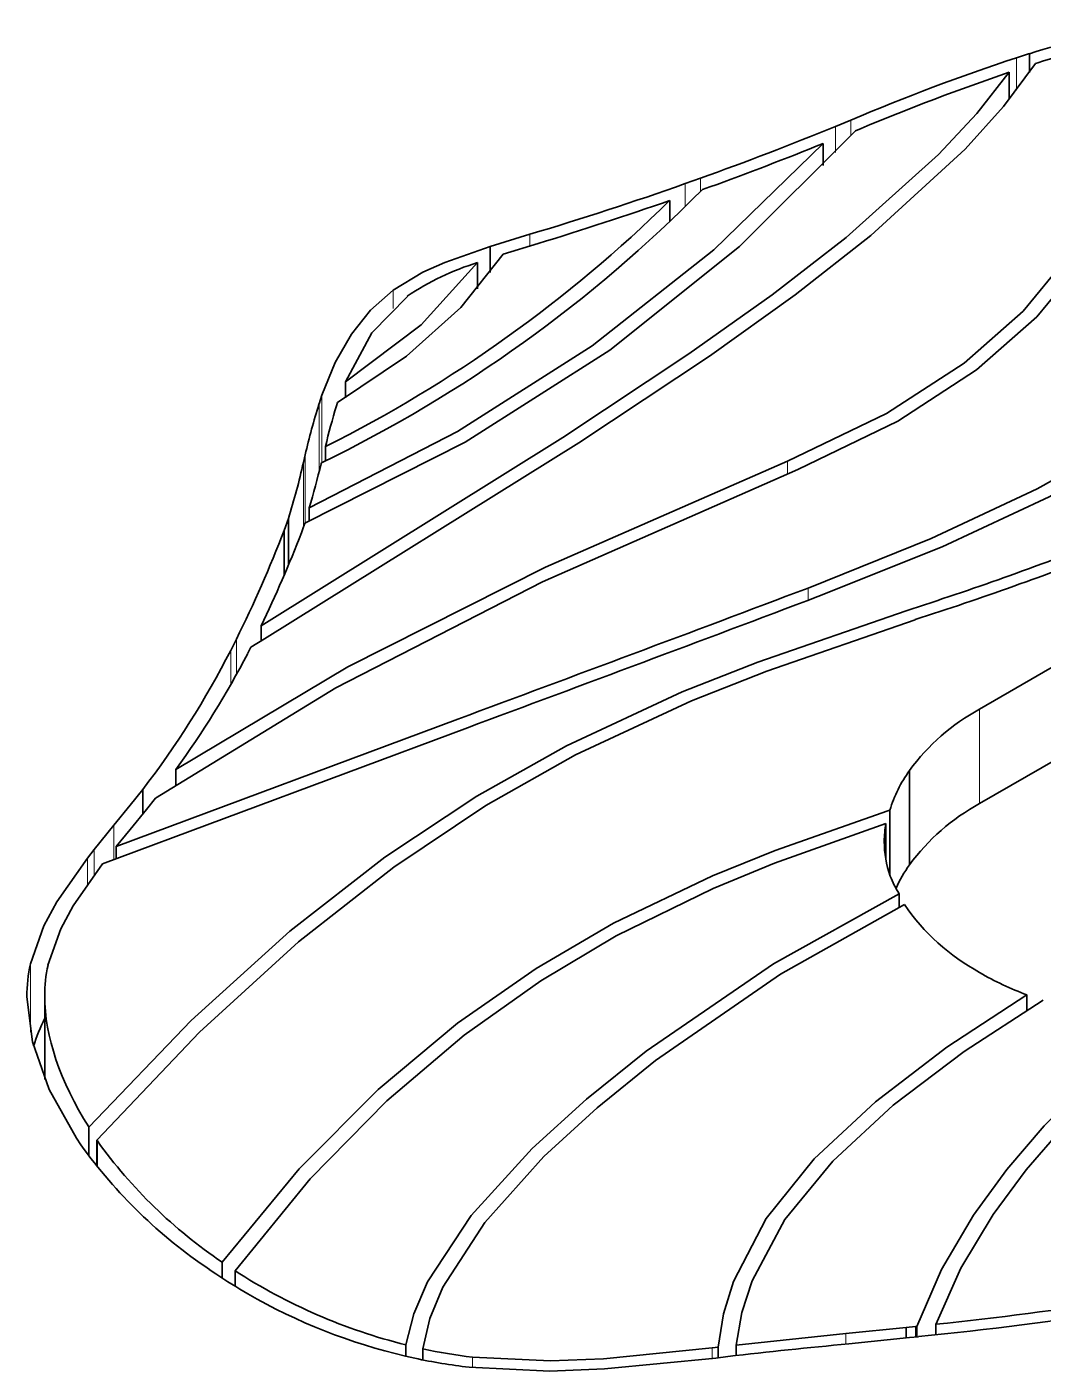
# Model space of a CAD drawing. Extents: x 46 to 852, y -144 to 729.
# Drawn here: x 644.55 to 648.95, y 625.8 to 631.61 of the extents above; entities that cross this region are included whole.
import ezdxf

# ---------------------------------------------------------------- set-up
doc = ezdxf.new("R2010")
doc.units = 0

msp = doc.modelspace()

# ---------------------------------------------------------------- linework, layer by layer
at = {"color": 7, "lineweight": 35, "ltscale": 0.001481}
msp.add_line((648.8879, 631.4937), (648.8314, 631.476), dxfattribs=at)
at = {"color": 7, "lineweight": 35, "ltscale": 0.002023}
msp.add_line((648.8879, 631.4937), (648.8879, 631.4127), dxfattribs=at)
at = {"color": 7, "lineweight": 13, "ltscale": 0.003496}
msp.add_line((648.8314, 631.476), (648.8314, 631.3361), dxfattribs=at)
at = {"color": 7, "lineweight": 35, "ltscale": 0.00024905}
msp.add_line((648.9149, 631.4515), (648.9244, 631.4545), dxfattribs=at)
at = {"color": 7, "lineweight": 35, "ltscale": 0.002907}
msp.add_line((648.8007, 631.4131), (648.8007, 631.2968), dxfattribs=at)
at = {"color": 7, "lineweight": 35, "ltscale": 0.001802}
msp.add_line((648.1156, 631.2067), (648.049, 631.1792), dxfattribs=at)
at = {"color": 7, "lineweight": 13, "ltscale": 0.001706}
msp.add_line((648.1156, 631.2067), (648.1156, 631.1384), dxfattribs=at)
at = {"color": 7, "lineweight": 13, "ltscale": 0.002832}
msp.add_line((648.049, 631.1792), (648.049, 631.0659), dxfattribs=at)
at = {"color": 7, "lineweight": 35, "ltscale": 0.000675263}
msp.add_line((648.1352, 631.1602), (648.1602, 631.1705), dxfattribs=at)
at = {"color": 7, "lineweight": 35, "ltscale": 0.002396}
msp.add_line((647.9962, 631.1057), (647.9962, 631.0099), dxfattribs=at)
at = {"color": 7, "lineweight": 35, "ltscale": 0.001746}
msp.add_line((647.465, 630.9551), (647.3993, 630.9315), dxfattribs=at)
at = {"color": 7, "lineweight": 13, "ltscale": 0.002483}
msp.add_line((647.3993, 630.9315), (647.3993, 630.8322), dxfattribs=at)
at = {"color": 7, "lineweight": 13, "ltscale": 0.00145}
msp.add_line((647.465, 630.9551), (647.465, 630.8972), dxfattribs=at)
at = {"color": 7, "lineweight": 35, "ltscale": 0.000855724}
msp.add_line((647.4736, 630.9058), (647.5059, 630.9174), dxfattribs=at)
at = {"color": 7, "lineweight": 35, "ltscale": 0.002271}
msp.add_line((647.332, 630.8585), (647.332, 630.7676), dxfattribs=at)
at = {"color": 7, "lineweight": 35, "ltscale": 0.004504}
msp.add_line((646.7274, 630.7126), (646.5551, 630.6602), dxfattribs=at)
at = {"color": 7, "lineweight": 35, "ltscale": 0.003966}
msp.add_line((646.6115, 630.6271), (646.7632, 630.6732), dxfattribs=at)
at = {"color": 7, "lineweight": 13, "ltscale": 0.00126}
msp.add_line((646.7274, 630.7126), (646.7274, 630.6622), dxfattribs=at)
at = {"color": 7, "lineweight": 35, "ltscale": 0.002837}
for p, q in [((646.5551, 630.6602), (646.5551, 630.5467)), ((646.5003, 630.5906), (646.5003, 630.4772))]:
    msp.add_line(p, q, dxfattribs=at)
at = {"color": 7, "lineweight": 13, "ltscale": 0.001974}
msp.add_line((646.1358, 630.4709), (646.1358, 630.392), dxfattribs=at)
at = {"color": 7, "lineweight": 35, "ltscale": 0.001711}
msp.add_line((645.9299, 630.0742), (645.9299, 630.0057), dxfattribs=at)
at = {"color": 7, "lineweight": 35, "ltscale": 0.000992072}
msp.add_line((645.8275, 630.0165), (645.815, 629.9788), dxfattribs=at)
at = {"color": 7, "lineweight": 13, "ltscale": 0.007362}
msp.add_line((645.815, 629.9788), (645.815, 629.6843), dxfattribs=at)
at = {"color": 7, "lineweight": 13, "ltscale": 0.007265}
msp.add_line((645.8275, 630.0165), (645.8275, 629.7259), dxfattribs=at)
at = {"color": 7, "lineweight": 35, "ltscale": 0.00037637}
msp.add_line((645.8906, 629.9708), (645.8954, 629.985), dxfattribs=at)
at = {"color": 7, "lineweight": 35, "ltscale": 0.061499}
for p, q in [((650.8026, 629.8893), (648.6722, 628.6592)), ((650.8026, 629.481), (648.6722, 628.251))]:
    msp.add_line(p, q, dxfattribs=at)
at = {"color": 7, "lineweight": 35, "ltscale": 0.000837195}
msp.add_line((645.7552, 629.7587), (645.7475, 629.7261), dxfattribs=at)
at = {"color": 7, "lineweight": 13, "ltscale": 0.007382}
for p, q in [((645.7552, 629.7587), (645.7552, 629.4634)), ((644.5664, 627.5579), (644.5664, 627.2626))]:
    msp.add_line(p, q, dxfattribs=at)
at = {"color": 7, "lineweight": 35, "ltscale": 0.001532}
msp.add_line((645.8428, 629.7946), (645.8428, 629.7333), dxfattribs=at)
at = {"color": 7, "lineweight": 13, "ltscale": 0.007005}
msp.add_line((645.7475, 629.7261), (645.7475, 629.4459), dxfattribs=at)
at = {"color": 7, "lineweight": 35, "ltscale": 0.000118056}
msp.add_line((645.8237, 629.72), (645.8249, 629.7246), dxfattribs=at)
at = {"color": 7, "lineweight": 13, "ltscale": 0.001367}
msp.add_line((647.842, 629.7314), (647.842, 629.6768), dxfattribs=at)
at = {"color": 7, "lineweight": 35, "ltscale": 0.001454}
msp.add_line((645.7725, 629.5294), (645.7725, 629.4712), dxfattribs=at)
at = {"color": 7, "lineweight": 35, "ltscale": 0.001386}
msp.add_line((645.6827, 629.4842), (645.6639, 629.432), dxfattribs=at)
at = {"color": 7, "lineweight": 35, "ltscale": 0.005057}
msp.add_line((645.6827, 629.4842), (645.6827, 629.2819), dxfattribs=at)
at = {"color": 7, "lineweight": 35, "ltscale": 0.000751953}
msp.add_line((645.7433, 629.4343), (645.7535, 629.4626), dxfattribs=at)
at = {"color": 7, "lineweight": 35, "ltscale": 0.004857}
msp.add_line((645.6639, 629.432), (645.6639, 629.2377), dxfattribs=at)
at = {"color": 7, "lineweight": 35, "ltscale": 0.00032866}
msp.add_line((645.739, 629.4219), (645.7433, 629.4343), dxfattribs=at)
at = {"color": 7, "lineweight": 13, "ltscale": 0.001324}
msp.add_line((647.9305, 629.1829), (647.9305, 629.1299), dxfattribs=at)
at = {"color": 7, "lineweight": 35, "ltscale": 0.001624}
msp.add_line((645.5641, 629.0188), (645.5641, 628.9539), dxfattribs=at)
at = {"color": 7, "lineweight": 35, "ltscale": 0.001348}
msp.add_line((645.4574, 628.9611), (645.433, 628.913), dxfattribs=at)
at = {"color": 7, "lineweight": 13, "ltscale": 0.003828}
msp.add_line((645.4574, 628.9611), (645.4574, 628.808), dxfattribs=at)
at = {"color": 7, "lineweight": 35, "ltscale": 0.000737017}
msp.add_line((645.5067, 628.9005), (645.5201, 628.9267), dxfattribs=at)
at = {"color": 7, "lineweight": 35, "ltscale": 0.001733}
msp.add_line((645.5201, 628.9267), (645.5792, 628.9631), dxfattribs=at)
at = {"color": 7, "lineweight": 13, "ltscale": 0.003711}
msp.add_line((645.433, 628.913), (645.433, 628.7646), dxfattribs=at)
at = {"color": 7, "lineweight": 13, "ltscale": 0.010207}
msp.add_line((648.6722, 628.6592), (648.6722, 628.251), dxfattribs=at)
at = {"color": 7, "lineweight": 35, "ltscale": 0.042115}
msp.add_line((644.8788, 627.9894), (646.457, 628.5785), dxfattribs=at)
at = {"color": 7, "lineweight": 35, "ltscale": 0.039418}
msp.add_line((646.4153, 628.6158), (644.9382, 628.0645), dxfattribs=at)
at = {"color": 7, "lineweight": 35, "ltscale": 0.001634}
msp.add_line((645.1956, 628.3976), (645.1956, 628.3322), dxfattribs=at)
at = {"color": 7, "lineweight": 35, "ltscale": 0.010207}
msp.add_line((648.3694, 628.3938), (648.3694, 627.9855), dxfattribs=at)
at = {"color": 7, "lineweight": 35, "ltscale": 0.002161}
msp.add_line((645.0524, 628.3115), (644.9985, 628.2439), dxfattribs=at)
at = {"color": 7, "lineweight": 35, "ltscale": 0.002655}
msp.add_line((645.0524, 628.3115), (645.0524, 628.2053), dxfattribs=at)
at = {"color": 7, "lineweight": 35, "ltscale": 0.002797}
msp.add_line((644.9985, 628.2439), (644.928, 628.157), dxfattribs=at)
at = {"color": 7, "lineweight": 35, "ltscale": 0.001543}
msp.add_line((645.0686, 628.2253), (645.107, 628.2736), dxfattribs=at)
at = {"color": 7, "lineweight": 35, "ltscale": 0.00281}
msp.add_line((644.9978, 628.138), (645.0686, 628.2253), dxfattribs=at)
at = {"color": 7, "lineweight": 35, "ltscale": 0.000238369}
msp.add_line((648.2843, 628.222), (648.2753, 628.219), dxfattribs=at)
at = {"color": 7, "lineweight": 35, "ltscale": 0.007039}
msp.add_line((648.2843, 628.222), (648.2843, 627.9405), dxfattribs=at)
at = {"color": 7, "lineweight": 35, "ltscale": 0.003384}
msp.add_line((644.928, 628.157), (644.843, 628.0517), dxfattribs=at)
at = {"color": 7, "lineweight": 13, "ltscale": 0.003729}
msp.add_line((644.928, 628.157), (644.928, 628.0079), dxfattribs=at)
at = {"color": 7, "lineweight": 35, "ltscale": 0.002367}
msp.add_line((644.9382, 628.0645), (644.9978, 628.138), dxfattribs=at)
at = {"color": 7, "lineweight": 35, "ltscale": 0.003885}
msp.add_line((648.2669, 628.1647), (648.2669, 628.0093), dxfattribs=at)
at = {"color": 7, "lineweight": 35, "ltscale": 0.00132}
msp.add_line((644.9382, 628.0645), (644.9382, 628.0117), dxfattribs=at)
at = {"color": 7, "lineweight": 35, "ltscale": 0.001199}
msp.add_line((644.843, 628.0517), (644.8135, 628.0139), dxfattribs=at)
at = {"color": 7, "lineweight": 13, "ltscale": 0.002814}
msp.add_line((644.8135, 628.0139), (644.8135, 627.9013), dxfattribs=at)
at = {"color": 7, "lineweight": 13, "ltscale": 0.002742}
msp.add_line((644.843, 628.0517), (644.843, 627.942), dxfattribs=at)
at = {"color": 7, "lineweight": 35, "ltscale": 0.001447}
msp.add_line((648.3239, 627.8604), (648.3239, 627.8025), dxfattribs=at)
at = {"color": 7, "lineweight": 35, "ltscale": 0.009012}
msp.add_line((644.6285, 627.4185), (644.6285, 627.058), dxfattribs=at)
at = {"color": 7, "lineweight": 35, "ltscale": 0.001639}
msp.add_line((648.8774, 627.4232), (648.8774, 627.3577), dxfattribs=at)
at = {"color": 7, "lineweight": 35, "ltscale": 0.003099}
msp.add_line((644.8193, 626.852), (644.8193, 626.728), dxfattribs=at)
at = {"color": 7, "lineweight": 35, "ltscale": 0.000848582}
msp.add_line((644.7659, 626.8035), (644.785, 626.7755), dxfattribs=at)
at = {"color": 7, "lineweight": 35, "ltscale": 0.000114268}
msp.add_line((644.8568, 626.7919), (644.8542, 626.7957), dxfattribs=at)
at = {"color": 7, "lineweight": 35, "ltscale": 0.002821}
msp.add_line((644.8542, 626.7957), (644.8542, 626.6828), dxfattribs=at)
at = {"color": 7, "lineweight": 13, "ltscale": 0.002808}
msp.add_line((644.8568, 626.7919), (644.8568, 626.6796), dxfattribs=at)
at = {"color": 7, "lineweight": 35, "ltscale": 0.001709}
msp.add_line((645.3957, 626.267), (645.3957, 626.1987), dxfattribs=at)
at = {"color": 7, "lineweight": 35, "ltscale": 0.000852771}
msp.add_line((645.3403, 626.2356), (645.3686, 626.2165), dxfattribs=at)
at = {"color": 7, "lineweight": 35, "ltscale": 0.001682}
msp.add_line((645.4518, 626.2306), (645.4518, 626.1633), dxfattribs=at)
at = {"color": 7, "lineweight": 35, "ltscale": 0.006576}
msp.add_line((648.355, 625.9849), (648.0933, 625.9584), dxfattribs=at)
at = {"color": 7, "lineweight": 35, "ltscale": 0.000994041}
msp.add_line((648.3946, 625.989), (648.355, 625.9849), dxfattribs=at)
at = {"color": 7, "lineweight": 35, "ltscale": 0.001132}
for p, q in [((648.355, 625.9849), (648.355, 625.9396)), ((648.4003, 625.9897), (648.4003, 625.9444))]:
    msp.add_line(p, q, dxfattribs=at)
at = {"color": 7, "lineweight": 35, "ltscale": 0.000144411}
msp.add_line((648.4003, 625.9897), (648.3946, 625.989), dxfattribs=at)
at = {"color": 7, "lineweight": 13, "ltscale": 0.001131}
for p, q in [((648.3946, 625.989), (648.3946, 625.9438)), ((648.0933, 625.9584), (648.0933, 625.9132))]:
    msp.add_line(p, q, dxfattribs=at)
at = {"color": 7, "lineweight": 35, "ltscale": 0.001135}
msp.add_line((648.483, 625.9986), (648.483, 625.9532), dxfattribs=at)
at = {"color": 7, "lineweight": 35, "ltscale": 0.001231}
msp.add_line((646.1902, 625.9102), (646.1902, 625.8609), dxfattribs=at)
at = {"color": 7, "lineweight": 35, "ltscale": 0.011904}
msp.add_line((648.0933, 625.9584), (647.6198, 625.9084), dxfattribs=at)
at = {"color": 7, "lineweight": 35, "ltscale": 0.001123}
msp.add_line((647.6198, 625.9084), (647.6198, 625.8635), dxfattribs=at)
at = {"color": 7, "lineweight": 35, "ltscale": 0.00659}
msp.add_line((648.1064, 625.9146), (648.3687, 625.941), dxfattribs=at)
at = {"color": 7, "lineweight": 35, "ltscale": 0.000988129}
msp.add_line((648.3687, 625.941), (648.408, 625.9452), dxfattribs=at)
at = {"color": 7, "lineweight": 35, "ltscale": 0.001031}
msp.add_line((646.1896, 625.861), (646.2299, 625.8519), dxfattribs=at)
at = {"color": 7, "lineweight": 35, "ltscale": 0.001187}
msp.add_line((646.2639, 625.8922), (646.2639, 625.8447), dxfattribs=at)
at = {"color": 7, "lineweight": 13, "ltscale": 0.001128}
msp.add_line((646.4789, 625.8568), (646.4789, 625.8116), dxfattribs=at)
at = {"color": 7, "lineweight": 35, "ltscale": 0.000636304}
msp.add_line((647.5411, 625.8995), (647.5158, 625.8965), dxfattribs=at)
at = {"color": 7, "lineweight": 13, "ltscale": 0.001135}
msp.add_line((647.5158, 625.8965), (647.5158, 625.8511), dxfattribs=at)
at = {"color": 7, "lineweight": 35, "ltscale": 0.001328}
msp.add_line((647.5312, 625.853), (647.5839, 625.8593), dxfattribs=at)
at = {"color": 7, "lineweight": 35, "ltscale": 0.001134}
msp.add_line((647.5411, 625.8995), (647.5411, 625.8542), dxfattribs=at)
at = {"color": 7, "lineweight": 35}
for points in [[(649.3318, 631.5558), (649.3041, 631.2586), (649.2684, 631.088), (649.1673, 630.8135), (649.0414, 630.5985), (648.8614, 630.3806), (648.6061, 630.1559), (648.2701, 629.9379), (647.842, 629.7314)], [(647.8868, 629.6954), (648.3191, 629.9043), (648.6595, 630.1262), (648.9195, 630.3553), (649.11, 630.5862), (649.2421, 630.8134), (649.3467, 631.1005), (649.3829, 631.276), (649.4096, 631.5712)], [(645.5792, 628.9631), (646.9393, 629.8113), (647.5035, 630.1854), (647.8752, 630.4507), (648.2026, 630.7066), (648.6097, 631.0802), (648.7751, 631.2654), (648.9149, 631.4515)], [(648.8007, 631.4131), (648.6599, 631.2353), (648.4952, 631.0577), (648.0948, 630.6982), (647.7756, 630.4514), (647.415, 630.1953), (646.8703, 629.8342), (645.5641, 629.0188)], [(645.7535, 629.4626), (646.4471, 629.8138), (647.0726, 630.2119), (647.634, 630.6597), (648.1352, 631.1602)], [(647.9962, 631.1057), (647.5227, 630.645), (646.9965, 630.2303), (646.4142, 629.8592), (645.7725, 629.5294)], [(649.9173, 630.7587), (649.8901, 630.5438), (649.8097, 630.3439), (649.6782, 630.157), (649.5473, 630.024), (649.3896, 629.8961), (649.1726, 629.7518), (648.9216, 629.6116), (648.4634, 629.3968), (647.9305, 629.1829)], [(647.9727, 629.1459), (648.5099, 629.3615), (648.9728, 629.5778), (649.2339, 629.7231), (649.4592, 629.8729), (649.6198, 630.0034), (649.7531, 630.1392), (649.8871, 630.3299), (649.9689, 630.5339), (649.9967, 630.7533)], [(645.8954, 629.985), (646.1929, 630.1848), (646.4278, 630.3954), (646.6115, 630.6271)], [(646.5551, 630.6602), (646.3591, 630.591), (646.2637, 630.5482), (646.1358, 630.4709)], [(646.5003, 630.5906), (646.2574, 630.3203), (645.9299, 630.0742)], [(646.1358, 630.4709), (646.0381, 630.3838), (645.955, 630.2803), (645.8853, 630.1586), (645.8275, 630.0165)], [(645.9299, 630.0742), (646.0438, 630.2862), (646.197, 630.4438)], [(645.107, 628.2736), (645.8874, 628.7518), (646.7814, 629.2091), (647.8868, 629.6954)], [(647.842, 629.7314), (646.7953, 629.2724), (645.9401, 628.8414), (645.1956, 628.3976)], [(648.3546, 629.0842), (647.7134, 628.8619), (647.3865, 628.7334), (646.8851, 628.5007), (646.4981, 628.2834), (646.0997, 628.019), (645.6883, 627.6984), (645.2621, 627.3125), (644.8193, 626.852)], [(644.8542, 626.7957), (645.2985, 627.262), (645.7258, 627.6523), (646.1381, 627.9761), (646.537, 628.2426), (646.9243, 628.4614), (647.4257, 628.6948), (647.7524, 628.8235), (648.3932, 629.0457)], [(648.2753, 628.219), (647.7874, 628.0471), (647.5176, 627.9381), (647.0891, 627.733), (646.7545, 627.538), (646.4135, 627.3005), (646.0704, 627.0139), (645.7297, 626.6716), (645.3957, 626.267)], [(645.4518, 626.2306), (645.7767, 626.6282), (646.1083, 626.9656), (646.4422, 627.2489), (646.7744, 627.4846), (647.101, 627.6786), (647.5201, 627.8837), (647.785, 627.9928), (648.2669, 628.1647)], [(644.8135, 628.0139), (644.6813, 627.8258), (644.6247, 627.7224), (644.5664, 627.5579)], [(644.6426, 627.5524), (644.6981, 627.7091), (644.7521, 627.8082), (644.8788, 627.9894)], [(648.3239, 627.8604), (647.7808, 627.5579), (647.23, 627.1802), (646.9723, 626.9729), (646.7373, 626.7587), (646.4738, 626.4689), (646.2849, 626.183), (646.2246, 626.0444), (646.1902, 625.9102)], [(646.2639, 625.8922), (646.2946, 626.0234), (646.3511, 626.1591), (646.5323, 626.4395), (646.7881, 626.7242), (647.0175, 626.9352), (647.2699, 627.1396), (647.8114, 627.5133), (648.3478, 627.8145)], [(644.5513, 627.4155), (644.5756, 627.2198), (644.6476, 627.014), (644.7659, 626.8035)], [(648.8774, 627.4232), (648.5314, 627.1971), (648.2214, 626.9611), (647.9575, 626.7143), (647.7494, 626.4557), (647.6073, 626.1844), (647.5641, 626.0438), (647.5411, 625.8995)], [(647.6198, 625.9084), (647.644, 626.0491), (647.6879, 626.1864), (647.8302, 626.4515), (648.037, 626.7046), (648.2986, 626.9466), (648.6052, 627.1784), (648.9471, 627.4008)], [(649.4292, 627.2966), (649.1807, 627.0837), (648.9521, 626.8568), (648.7899, 626.6686), (648.646, 626.4714), (648.5079, 626.2364), (648.4003, 625.9897)], [(648.483, 625.9986), (648.5918, 626.2419), (648.7307, 626.4738), (648.8738, 626.6668), (649.0344, 626.8513), (649.2638, 627.0767), (649.5131, 627.288)], [(646.4639, 625.8132), (646.8138, 625.7963), (647.0504, 625.8055), (647.5312, 625.853)], [(647.5158, 625.8965), (647.0462, 625.85), (646.8164, 625.8408), (646.4789, 625.8568)]]:
    msp.add_lwpolyline(points, dxfattribs=at)
for centre, radius, start, end in [((650.069, 627.6925), 3.9803, 100.23563, 107.261), ((650.0704, 627.7161), 3.9101, 100.88885, 107.04415), ((651.6998, 622.7987), 9.1394, 108.29171, 113.08765), ((652.0251, 621.9536), 9.9942, 108.82283, 112.75003), ((642.8356, 643.8983), 13.7462, 289.68064, 292.28773), ((642.824, 643.826), 13.7316, 289.93532, 292.12728), ((643.2206, 635.0955), 5.9695, 295.86822, 315.42983), ((642.5148, 644.7871), 14.6913, 286.66283, 289.41884), ((643.1987, 635.0652), 5.8971, 296.6417, 314.4955), ((642.4628, 644.8143), 14.7807, 286.91466, 289.23351), ((646.8273, 629.5167), 1.1218, 106.93265, 124.2087), ((648.6793, 629.0859), 3.0004, 162.68472, 167.04269), ((648.5085, 629.1693), 2.738, 162.97767, 166.79928), ((642.9009, 630.3533), 2.9146, 342.64998, 347.57464), ((642.1687, 630.6005), 3.7596, 343.44647, 346.45613), ((640.7528, 631.3038), 5.2556, 333.52898, 339.13691), ((640.6831, 631.3759), 5.4204, 334.2234, 338.86912), ((644.1269, 642.2985), 13.8735, 287.74102, 291.44131), ((644.1184, 642.3979), 14.0191, 287.7529, 291.43864), ((554.9321, 875.4803), 263.2702, 290.333737, 290.68584), ((556.9772, 870.0474), 257.5146, 290.332931, 290.693019), ((642.0105, 630.6555), 3.8403, 322.38397, 333.0188), ((642.0498, 630.6936), 3.8944, 323.87507, 332.58309), ((649.1139, 627.8455), 0.9252, 118.49451, 143.62897), ((648.8356, 628.056), 0.5757, 144.07296, 163.24171), ((649.1139, 627.4373), 0.9252, 118.49451, 143.62897), ((648.7047, 628.0869), 0.4446, 169.92422, 179.97442), ((648.7269, 628.0892), 0.4669, 180.25876, 198.97183), ((648.8632, 628.1817), 0.6275, 202.91789, 210.78907), ((648.8203, 627.6566), 0.558, 143.87777, 155.9009), ((649.1082, 628.3311), 0.92, 214.19426, 241.74422), ((645.2065, 627.4182), 0.6552, 167.68899, 180.23124), ((645.2485, 627.4211), 0.6199, 167.77656, 180.24001), ((649.3976, 628.7964), 1.4684, 240.39428, 249.25364), ((645.3773, 626.9512), 0.8355, 153.6536, 162.56585), ((646.5637, 628.0535), 2.1908, 215.69833, 236.06056), ((646.593, 628.0394), 2.1385, 215.69947, 235.96021), ((646.7682, 628.316), 2.5233, 236.3097, 240.01842), ((646.7792, 628.278), 2.4401, 237.04259, 256.03211), ((646.7524, 628.2857), 2.4891, 239.98654, 256.93411), ((647.0845, 639.7096), 13.7818, 275.82353, 279.168), ((646.936, 640.8714), 14.9983, 275.6324, 279.07547), ((650.6346, 599.3998), 26.6349, 95.44659, 96.57692), ((646.7341, 628.1745), 2.3767, 257.75197, 263.4744), ((646.7346, 628.0737), 2.2317, 257.8246, 263.42301)]:
    msp.add_arc(centre, radius, start, end, dxfattribs=at)
msp.add_ellipse((645.9801, 626.904), major_axis=(1.268, -0.8167), ratio=0.572992, start_param=3.495197, end_param=4.032897, dxfattribs=at)

doc.saveas('drawing.dxf')
